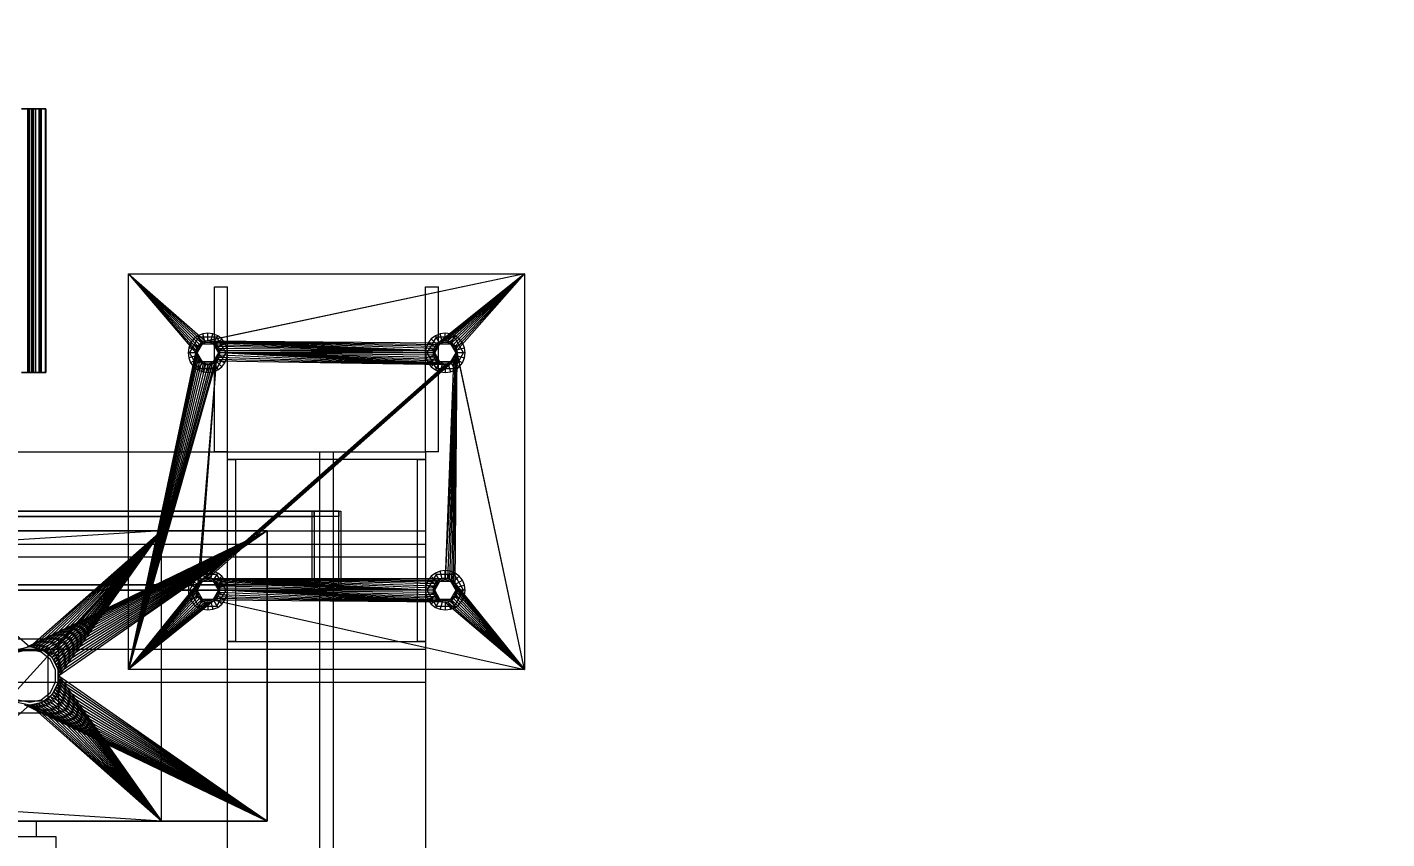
# Model space of a CAD drawing. Header units: millimetres. Extents: x -191664 to 191490, y -197311 to 10263.
# Drawn here: x 1973 to 3004, y -110034 to -109418 of the extents above; entities that cross this region are included whole.
import ezdxf

# ---------------------------------------------------------------- set-up
doc = ezdxf.new("R2010")
doc.units = ezdxf.units.MM
doc.layers.add('DET_briquetadora_superior', color=7, linetype='Continuous', lineweight=0)
doc.layers.add('R15_COTAS_TRANSPORTE_P', color=1, linetype='Continuous', lineweight=0)
doc.dimstyles.new('PLANTA_20', dxfattribs={"dimtxt": 50, "dimasz": 30, "dimexe": 30, "dimexo": 16, "dimgap": 20, "dimtad": 1, "dimtih": 1, "dimtoh": 1, "dimdec": 1, "dimzin": 0, "dimdsep": 46, "dimcen": 0.09, "dimadec": 0, "dimazin": 0, "dimtfac": 1, "dimtdec": 4, "dimtofl": 0, "dimtmove": 0, "dimatfit": 3, "dimfxl": 1, "dimtolj": 1, "dimtzin": 0, "dimarcsym": 0})

# ---------------------------------------------------------------- blocks, each defined once
blk = doc.blocks.new('*D133')
at = {"layer": 'Defpoints', "color": 0, "transparency": 16777216}
for p in [(439.7, -194148), (217.9, -194406.1), (-500, -194490), (-500, -194490), (500, -194490)]:
    blk.add_point(p, dxfattribs=at)
at = {"layer": 'R15_COTAS_TRANSPORTE_P', "color": 0, "lineweight": -2, "transparency": 16777216}
blk.add_arc((-500, -194490), 722.8, 2.3783, 17.6217, dxfattribs=at)
at = {"layer": 'R15_COTAS_TRANSPORTE_P', "color": 0, "transparency": 16777216}
for points in [[(184.1, -194272.8), (193.6, -194269.6), (179.2, -194242.8)], [(227.1, -194459.9), (217.2, -194460.1), (222.8, -194490)]]:
    blk.add_solid(points, dxfattribs=at)

msp = doc.modelspace()

# ---------------------------------------------------------------- linework, layer by layer
at = {"layer": 'DET_briquetadora_superior', "color": 9, "true_color": 0xb9c3c2}
for p, q in [((1973.33, -109480), (1968.68, -109480)), ((1968.86, -109480), (1973.91, -109480)), ((1974.95, -109480), (1970.51, -109480)), ((1976.31, -109480), (1972.21, -109480)), ((1972.32, -109480), (1977.12, -109480)), ((1972.39, -109480), (1977.33, -109480)), ((1973.33, -109480), (1973.33, -109680)), ((1977.97, -109480), (1973.33, -109480)), ((1973.91, -109480), (1973.91, -109680)), ((1973.91, -109480), (1976.31, -109480)), ((1974.95, -109480), (1974.95, -109680)), ((1979.35, -109480), (1974.95, -109480)), ((1976.31, -109480), (1976.31, -109680)), ((1977.12, -109480), (1977.12, -109680)), ((1977.12, -109480), (1981.92, -109480)), ((1977.33, -109480), (1977.33, -109680)), ((1977.33, -109480), (1982.28, -109480)), ((1977.97, -109480), (1977.97, -109680)), ((1982.6, -109480), (1977.97, -109480)), ((1979.35, -109480), (1979.35, -109680)), ((1983.73, -109480), (1979.35, -109480)), ((1981.92, -109480), (1981.92, -109680)), ((1981.92, -109480), (1986.73, -109480)), ((1982.28, -109480), (1982.28, -109680)), ((1982.28, -109480), (1983.73, -109480)), ((1982.6, -109480), (1982.6, -109680)), ((1987.22, -109480), (1982.6, -109480)), ((1983.73, -109480), (1983.73, -109680)), ((1986.73, -109480), (1986.73, -109680)), ((1986.73, -109480), (1987.22, -109480)), ((1987.22, -109480), (1987.22, -109680)), ((1973.33, -109680), (1968.68, -109680)), ((1968.86, -109680), (1973.91, -109680)), ((1974.95, -109680), (1970.51, -109680)), ((1976.31, -109680), (1972.21, -109680)), ((1972.32, -109680), (1977.12, -109680)), ((1972.39, -109680), (1977.33, -109680)), ((1977.97, -109680), (1973.33, -109680)), ((1973.91, -109680), (1976.31, -109680)), ((1979.35, -109680), (1974.95, -109680)), ((1977.12, -109680), (1981.92, -109680)), ((1977.33, -109680), (1982.28, -109680)), ((1982.6, -109680), (1977.97, -109680)), ((1983.73, -109680), (1979.35, -109680)), ((1981.92, -109680), (1986.73, -109680)), ((1982.28, -109680), (1983.73, -109680)), ((1987.22, -109680), (1982.6, -109680)), ((1986.73, -109680), (1987.22, -109680)), ((195, -109800), (2155, -109800)), ((2071, -109800), (568.33, -109800)), ((1675, -109800), (2155, -109800)), ((2071, -109800), (1795, -109800)), ((2075, -109800), (1875, -109800)), ((1875, -109800), (1975, -109888)), ((1875, -109800), (2095.83, -109800)), ((1875, -109800), (2155, -109800)), ((1875, -110020), (2075, -109800)), ((2075, -109800), (1886.02, -110008)), ((2075, -109800), (1886.02, -109812)), ((2155, -109800), (1972.84, -109888.11)), ((1975, -109888), (2075, -109800)), ((2155, -109800), (1975, -109888)), ((1977.16, -109888.11), (2075, -109800)), ((2155, -109800), (1977.16, -109888.11)), ((1979.29, -109888.42), (2075, -109800)), ((2155, -109800), (1979.29, -109888.42)), ((1981.39, -109888.95), (2075, -109800)), ((2155, -109800), (1981.39, -109888.95)), ((1983.42, -109889.67), (2075, -109800)), ((2155, -109800), (1983.42, -109889.67)), ((1985.37, -109890.6), (2075, -109800)), ((2155, -109800), (1985.37, -109890.6)), ((1987.22, -109891.71), (2075, -109800)), ((2155, -109800), (1987.22, -109891.71)), ((1988.96, -109892.99), (2075, -109800)), ((2155, -109800), (1988.96, -109892.99)), ((1990.56, -109894.44), (2075, -109800)), ((2155, -109800), (1990.56, -109894.44)), ((1992.01, -109896.04), (2075, -109800)), ((2155, -109800), (1992.01, -109896.04)), ((1993.29, -109897.78), (2075, -109800)), ((2155, -109800), (1993.29, -109897.78)), ((1994.4, -109899.63), (2075, -109800)), ((2155, -109800), (1994.4, -109899.63)), ((1995.33, -109901.58), (2075, -109800)), ((2155, -109800), (1995.33, -109901.58)), ((1996.05, -109903.61), (2075, -109800)), ((2155, -109800), (1996.05, -109903.61)), ((1996.58, -109905.71), (2075, -109800)), ((2155, -109800), (1996.58, -109905.71)), ((1996.89, -109907.84), (2075, -109800)), ((2155, -109800), (1996.89, -109907.84)), ((2075, -109800), (1997, -109910)), ((2155, -109800), (1997, -109910)), ((2095.83, -109800), (2071, -109800)), ((2075, -110020), (2075, -109800)), ((2075, -109800), (2138.09, -109800)), ((2075, -109800), (2144.61, -109800)), ((2075, -109800), (2145.59, -109800)), ((2155, -109800), (2075, -109800)), ((2138.09, -109800), (2095.83, -109800)), ((2144.61, -109800), (2138.09, -109800)), ((2145.59, -109800), (2144.61, -109800)), ((2155, -109800), (2145.59, -109800)), ((2155, -109813.45), (2155, -109800)), ((2155, -109800), (2155, -110020)), ((2155, -110020), (2155, -109813.45)), ((1997, -109882), (1953, -109882)), ((1997, -109938), (1997, -109882)), ((1989, -109891), (1961, -109891)), ((1975, -109888), (1965.45, -109890.18)), ((1975, -109890), (1966.32, -109891.98)), ((1975, -109888), (1972.84, -109888.11)), ((1984.55, -109890.18), (1975, -109888)), ((1977.16, -109888.11), (1975, -109888)), ((1983.68, -109891.98), (1975, -109890)), ((1979.29, -109888.42), (1977.16, -109888.11)), ((1981.39, -109888.95), (1979.29, -109888.42)), ((1983.42, -109889.67), (1981.39, -109888.95)), ((1985.37, -109890.6), (1983.42, -109889.67)), ((1990.64, -109897.53), (1983.68, -109891.98)), ((1992.2, -109896.28), (1984.55, -109890.18)), ((1987.22, -109891.71), (1985.37, -109890.6)), ((1988.96, -109892.99), (1987.22, -109891.71)), ((1990.56, -109894.44), (1988.96, -109892.99)), ((1989, -109929), (1989, -109891)), ((1992.01, -109896.04), (1990.56, -109894.44)), ((1994.5, -109905.55), (1990.64, -109897.53)), ((1993.29, -109897.78), (1992.01, -109896.04)), ((1996.45, -109905.1), (1992.2, -109896.28)), ((1994.4, -109899.63), (1993.29, -109897.78)), ((1995.33, -109901.58), (1994.4, -109899.63)), ((1996.05, -109903.61), (1995.33, -109901.58)), ((1996.58, -109905.71), (1996.05, -109903.61)), ((1996.45, -109914.9), (1996.45, -109905.1)), ((1990.64, -109922.47), (1994.5, -109914.45)), ((1992.2, -109923.72), (1996.45, -109914.9)), ((1994.5, -109914.45), (1994.5, -109905.55)), ((1996.58, -109914.29), (1996.05, -109916.39)), ((1996.89, -109907.84), (1996.58, -109905.71)), ((1996.58, -109914.29), (1996.89, -109912.16)), ((1996.58, -109914.29), (2075, -110020)), ((2155, -110020), (1996.58, -109914.29)), ((1997, -109910), (1996.89, -109907.84)), ((1997, -109910), (1996.89, -109912.16)), ((1996.89, -109912.16), (2075, -110020)), ((2155, -110020), (1996.89, -109912.16)), ((1997, -109910), (2075, -110020)), ((1997, -109910), (2155, -110020)), ((1983.68, -109928.02), (1990.64, -109922.47)), ((1984.55, -109929.82), (1992.2, -109923.72)), ((1988.96, -109927.01), (1990.56, -109925.56)), ((1992.01, -109923.96), (1990.56, -109925.56)), ((1990.56, -109925.56), (2075, -110020)), ((2155, -110020), (1990.56, -109925.56)), ((1992.01, -109923.96), (1993.29, -109922.22)), ((1992.01, -109923.96), (2075, -110020)), ((2155, -110020), (1992.01, -109923.96)), ((1993.29, -109922.22), (1994.4, -109920.37)), ((1993.29, -109922.22), (2075, -110020)), ((2155, -110020), (1993.29, -109922.22)), ((1995.33, -109918.42), (1994.4, -109920.37)), ((1994.4, -109920.37), (2075, -110020)), ((2155, -110020), (1994.4, -109920.37)), ((1995.33, -109918.42), (1996.05, -109916.39)), ((1995.33, -109918.42), (2075, -110020)), ((2155, -110020), (1995.33, -109918.42)), ((1996.05, -109916.39), (2075, -110020)), ((2155, -110020), (1996.05, -109916.39)), ((1975, -109932), (1875, -110020)), ((1961, -109929), (1989, -109929)), ((1965.45, -109929.82), (1975, -109932)), ((1966.32, -109928.02), (1975, -109930)), ((1970.71, -109931.58), (2155, -110020)), ((1972.84, -109931.89), (1975, -109932)), ((1972.84, -109931.89), (2155, -110020)), ((1975, -109930), (1983.68, -109928.02)), ((1975, -109932), (1984.55, -109929.82)), ((1975, -109932), (1977.16, -109931.89)), ((1975, -109932), (2075, -110020)), ((1975, -109932), (2155, -110020)), ((1977.16, -109931.89), (1979.29, -109931.58)), ((1977.16, -109931.89), (2075, -110020)), ((1977.16, -109931.89), (2155, -110020)), ((1979.29, -109931.58), (1981.39, -109931.05)), ((1979.29, -109931.58), (2075, -110020)), ((1979.29, -109931.58), (2155, -110020)), ((1981.39, -109931.05), (1983.42, -109930.33)), ((1981.39, -109931.05), (2075, -110020)), ((1981.39, -109931.05), (2155, -110020)), ((1983.42, -109930.33), (1985.37, -109929.4)), ((1983.42, -109930.33), (2075, -110020)), ((1983.42, -109930.33), (2155, -110020)), ((1987.22, -109928.29), (1985.37, -109929.4)), ((1985.37, -109929.4), (2075, -110020)), ((1985.37, -109929.4), (2155, -110020)), ((1988.96, -109927.01), (1987.22, -109928.29)), ((1987.22, -109928.29), (2075, -110020)), ((1987.22, -109928.29), (2155, -110020)), ((1988.96, -109927.01), (2075, -110020)), ((1988.96, -109927.01), (2155, -110020)), ((1953, -109938), (1997, -109938)), ((2075, -110020), (1886.02, -110008)), ((2155, -110020), (195, -110020)), ((2155, -110020), (1675, -110020)), ((1781.67, -110020), (2071, -110020)), ((1795, -110020), (2071, -110020)), ((1875, -110020), (2075, -110020)), ((1875, -110020), (2095.83, -110020)), ((2155, -110020), (1875, -110020)), ((1970.59, -110020), (1977.52, -110020)), ((1977.52, -110020), (1980, -110020)), ((1980, -110020), (1980, -110032)), ((2071, -110020), (2095.83, -110020)), ((2075, -110020), (2138.09, -110020)), ((2144.61, -110020), (2075, -110020)), ((2145.59, -110020), (2075, -110020)), ((2155, -110020), (2075, -110020)), ((2095.83, -110020), (2138.09, -110020)), ((2138.09, -110020), (2144.61, -110020)), ((2144.61, -110020), (2145.59, -110020)), ((2145.59, -110020), (2155, -110020)), ((1995, -110032), (1915, -110032)), ((1977.52, -110032), (1970.59, -110032)), ((1980, -110032), (1977.52, -110032)), ((1995, -110046), (1995, -110032))]:
    msp.add_line(p, q, dxfattribs=at)
at = {"layer": 'DET_briquetadora_superior', "color": 252, "true_color": 0x82929a}
for p, q in [((2050, -109905), (2050, -109605)), ((2050, -109605), (2101, -109665)), ((2050, -109605), (2101.17, -109663.24)), ((2050, -109605), (2101.69, -109661.56)), ((2050, -109605), (2102.52, -109660)), ((2050, -109605), (2103.64, -109658.64)), ((2050, -109605), (2105, -109657.52)), ((2050, -109605), (2106.56, -109656.69)), ((2050, -109605), (2108.24, -109656.17)), ((2050, -109605), (2350, -109605)), ((2350, -109605), (2108.24, -109656.17)), ((2350, -109605), (2110, -109656)), ((2350, -109605), (2285, -109657.52)), ((2350, -109605), (2286.56, -109656.69)), ((2350, -109605), (2288.24, -109656.17)), ((2350, -109605), (2290, -109656)), ((2350, -109605), (2291.76, -109656.17)), ((2350, -109605), (2293.44, -109656.69)), ((2350, -109605), (2295, -109657.52)), ((2350, -109605), (2296.36, -109658.64)), ((2350, -109605), (2297.48, -109660)), ((2350, -109605), (2298.31, -109661.56)), ((2350, -109605), (2298.83, -109663.24)), ((2350, -109605), (2350, -109905)), ((2105, -109657.52), (2103.64, -109658.64)), ((2106.56, -109656.69), (2105, -109657.52)), ((2108.24, -109656.17), (2106.56, -109656.69)), ((2110, -109656), (2108.24, -109656.17)), ((2111.76, -109656.17), (2110, -109656)), ((2110, -109656), (2281.17, -109663.24)), ((2110, -109656), (2281.69, -109661.56)), ((2110, -109656), (2282.52, -109660)), ((2110, -109656), (2283.64, -109658.64)), ((2110, -109656), (2285, -109657.52)), ((2113.44, -109656.69), (2111.76, -109656.17)), ((2111.76, -109656.17), (2281.17, -109663.24)), ((2115, -109657.52), (2113.44, -109656.69)), ((2113.44, -109656.69), (2281.17, -109663.24)), ((2116.36, -109658.64), (2115, -109657.52)), ((2115, -109657.52), (2281.17, -109663.24)), ((2285, -109657.52), (2283.64, -109658.64)), ((2286.56, -109656.69), (2285, -109657.52)), ((2288.24, -109656.17), (2286.56, -109656.69)), ((2290, -109656), (2288.24, -109656.17)), ((2291.76, -109656.17), (2290, -109656)), ((2293.44, -109656.69), (2291.76, -109656.17)), ((2295, -109657.52), (2293.44, -109656.69)), ((2296.36, -109658.64), (2295, -109657.52)), ((2050, -109905), (2101, -109665)), ((2101.17, -109666.76), (2050, -109905)), ((2101.17, -109663.24), (2101, -109665)), ((2101, -109665), (2101.17, -109666.76)), ((2101.69, -109661.56), (2101.17, -109663.24)), ((2101.17, -109666.76), (2101.69, -109668.44)), ((2102.52, -109660), (2101.69, -109661.56)), ((2103.64, -109658.64), (2102.52, -109660)), ((2117.48, -109660), (2116.36, -109658.64)), ((2116.36, -109658.64), (2281.17, -109663.24)), ((2118.31, -109661.56), (2117.48, -109660)), ((2117.48, -109660), (2281.17, -109663.24)), ((2118.83, -109663.24), (2118.31, -109661.56)), ((2118.31, -109661.56), (2281.17, -109663.24)), ((2118.31, -109668.44), (2118.83, -109666.76)), ((2119, -109665), (2118.83, -109663.24)), ((2118.83, -109663.24), (2281.17, -109663.24)), ((2118.83, -109666.76), (2119, -109665)), ((2290, -109674), (2118.83, -109666.76)), ((2119, -109665), (2281.17, -109663.24)), ((2281, -109665), (2119, -109665)), ((2281.17, -109666.76), (2119, -109665)), ((2281.69, -109668.44), (2119, -109665)), ((2282.52, -109670), (2119, -109665)), ((2283.64, -109671.36), (2119, -109665)), ((2285, -109672.48), (2119, -109665)), ((2286.56, -109673.31), (2119, -109665)), ((2288.24, -109673.83), (2119, -109665)), ((2290, -109674), (2119, -109665)), ((2281.17, -109663.24), (2281, -109665)), ((2281, -109665), (2281.17, -109666.76)), ((2281.69, -109661.56), (2281.17, -109663.24)), ((2281.17, -109666.76), (2281.69, -109668.44)), ((2282.52, -109660), (2281.69, -109661.56)), ((2283.64, -109658.64), (2282.52, -109660)), ((2299, -109665), (2290, -109836)), ((2298.83, -109666.76), (2290, -109836)), ((2299, -109665), (2291.76, -109836.17)), ((2293.44, -109836.69), (2299, -109665)), ((2295, -109837.52), (2299, -109665)), ((2297.48, -109660), (2296.36, -109658.64)), ((2296.36, -109838.64), (2299, -109665)), ((2298.31, -109661.56), (2297.48, -109660)), ((2297.48, -109840), (2299, -109665)), ((2298.83, -109663.24), (2298.31, -109661.56)), ((2298.31, -109668.44), (2298.83, -109666.76)), ((2350, -109905), (2298.83, -109663.24)), ((2299, -109665), (2298.83, -109663.24)), ((2298.83, -109666.76), (2299, -109665)), ((2350, -109905), (2299, -109665)), ((2101.69, -109668.44), (2050, -109905)), ((2102.52, -109670), (2050, -109905)), ((2103.64, -109671.36), (2050, -109905)), ((2116.36, -109671.36), (2050, -109905)), ((2105, -109672.48), (2050, -109905)), ((2115, -109672.48), (2050, -109905)), ((2106.56, -109673.31), (2050, -109905)), ((2113.44, -109673.31), (2050, -109905)), ((2108.24, -109673.83), (2050, -109905)), ((2111.76, -109673.83), (2050, -109905)), ((2110, -109674), (2050, -109905)), ((2101.69, -109668.44), (2102.52, -109670)), ((2102.52, -109670), (2103.64, -109671.36)), ((2116.36, -109671.36), (2102.52, -109840)), ((2103.64, -109671.36), (2105, -109672.48)), ((2116.36, -109671.36), (2103.64, -109838.64)), ((2296.36, -109671.36), (2103.64, -109838.64)), ((2295, -109672.48), (2103.64, -109838.64)), ((2293.44, -109673.31), (2103.64, -109838.64)), ((2291.76, -109673.83), (2103.64, -109838.64)), ((2290, -109674), (2103.64, -109838.64)), ((2296.36, -109671.36), (2105, -109837.52)), ((2105, -109672.48), (2106.56, -109673.31)), ((2296.36, -109671.36), (2106.56, -109836.69)), ((2106.56, -109673.31), (2108.24, -109673.83)), ((2296.36, -109671.36), (2108.24, -109836.17)), ((2108.24, -109673.83), (2110, -109674)), ((2296.36, -109671.36), (2110, -109836)), ((2110, -109674), (2111.76, -109673.83)), ((2111.76, -109673.83), (2113.44, -109673.31)), ((2113.44, -109673.31), (2115, -109672.48)), ((2115, -109672.48), (2116.36, -109671.36)), ((2116.36, -109671.36), (2117.48, -109670)), ((2290, -109674), (2116.36, -109671.36)), ((2117.48, -109670), (2118.31, -109668.44)), ((2290, -109674), (2117.48, -109670)), ((2290, -109674), (2118.31, -109668.44)), ((2281.69, -109668.44), (2282.52, -109670)), ((2282.52, -109670), (2283.64, -109671.36)), ((2283.64, -109671.36), (2285, -109672.48)), ((2285, -109672.48), (2286.56, -109673.31)), ((2286.56, -109673.31), (2288.24, -109673.83)), ((2288.24, -109673.83), (2290, -109674)), ((2298.31, -109668.44), (2290, -109836)), ((2297.48, -109670), (2290, -109836)), ((2296.36, -109671.36), (2290, -109836)), ((2290, -109674), (2291.76, -109673.83)), ((2291.76, -109673.83), (2293.44, -109673.31)), ((2293.44, -109673.31), (2295, -109672.48)), ((2295, -109672.48), (2296.36, -109671.36)), ((2296.36, -109671.36), (2297.48, -109670)), ((2297.48, -109670), (2298.31, -109668.44)), ((2050, -109905), (2102.52, -109840)), ((2050, -109905), (2101.69, -109841.56)), ((2050, -109905), (2101.17, -109843.24)), ((2101.17, -109843.24), (2101, -109845)), ((2101.69, -109841.56), (2101.17, -109843.24)), ((2102.52, -109840), (2101.69, -109841.56)), ((2103.64, -109838.64), (2102.52, -109840)), ((2105, -109837.52), (2103.64, -109838.64)), ((2106.56, -109836.69), (2105, -109837.52)), ((2108.24, -109836.17), (2106.56, -109836.69)), ((2110, -109836), (2108.24, -109836.17)), ((2111.76, -109836.17), (2110, -109836)), ((2110, -109836), (2281, -109845)), ((2110, -109836), (2281.17, -109843.24)), ((2110, -109836), (2281.69, -109841.56)), ((2110, -109836), (2282.52, -109840)), ((2110, -109836), (2283.64, -109838.64)), ((2110, -109836), (2285, -109837.52)), ((2110, -109836), (2286.56, -109836.69)), ((2110, -109836), (2288.24, -109836.17)), ((2110, -109836), (2290, -109836)), ((2113.44, -109836.69), (2111.76, -109836.17)), ((2111.76, -109836.17), (2281, -109845)), ((2115, -109837.52), (2113.44, -109836.69)), ((2113.44, -109836.69), (2281, -109845)), ((2116.36, -109838.64), (2115, -109837.52)), ((2115, -109837.52), (2281, -109845)), ((2117.48, -109840), (2116.36, -109838.64)), ((2116.36, -109838.64), (2281, -109845)), ((2118.31, -109841.56), (2117.48, -109840)), ((2117.48, -109840), (2281, -109845)), ((2118.83, -109843.24), (2118.31, -109841.56)), ((2118.31, -109841.56), (2281, -109845)), ((2119, -109845), (2118.83, -109843.24)), ((2118.83, -109843.24), (2281, -109845)), ((2281.17, -109843.24), (2281, -109845)), ((2281.69, -109841.56), (2281.17, -109843.24)), ((2282.52, -109840), (2281.69, -109841.56)), ((2283.64, -109838.64), (2282.52, -109840)), ((2285, -109837.52), (2283.64, -109838.64)), ((2286.56, -109836.69), (2285, -109837.52)), ((2288.24, -109836.17), (2286.56, -109836.69)), ((2290, -109836), (2288.24, -109836.17)), ((2291.76, -109836.17), (2290, -109836)), ((2293.44, -109836.69), (2291.76, -109836.17)), ((2295, -109837.52), (2293.44, -109836.69)), ((2296.36, -109838.64), (2295, -109837.52)), ((2297.48, -109840), (2296.36, -109838.64)), ((2298.31, -109841.56), (2297.48, -109840)), ((2297.48, -109840), (2350, -109905)), ((2298.83, -109843.24), (2298.31, -109841.56)), ((2298.31, -109841.56), (2350, -109905)), ((2299, -109845), (2298.83, -109843.24)), ((2298.83, -109843.24), (2350, -109905)), ((2101, -109845), (2050, -109905)), ((2101.17, -109846.76), (2050, -109905)), ((2101.69, -109848.44), (2050, -109905)), ((2102.52, -109850), (2050, -109905)), ((2103.64, -109851.36), (2050, -109905)), ((2105, -109852.48), (2050, -109905)), ((2115, -109852.48), (2050, -109905)), ((2106.56, -109853.31), (2050, -109905)), ((2113.44, -109853.31), (2050, -109905)), ((2101, -109845), (2101.17, -109846.76)), ((2101.17, -109846.76), (2101.69, -109848.44)), ((2101.69, -109848.44), (2102.52, -109850)), ((2102.52, -109850), (2103.64, -109851.36)), ((2103.64, -109851.36), (2105, -109852.48)), ((2105, -109852.48), (2106.56, -109853.31)), ((2106.56, -109853.31), (2108.24, -109853.83)), ((2111.76, -109853.83), (2113.44, -109853.31)), ((2113.44, -109853.31), (2115, -109852.48)), ((2115, -109852.48), (2116.36, -109851.36)), ((2115, -109852.48), (2350, -109905)), ((2290, -109854), (2115, -109852.48)), ((2116.36, -109851.36), (2117.48, -109850)), ((2290, -109854), (2116.36, -109851.36)), ((2117.48, -109850), (2118.31, -109848.44)), ((2290, -109854), (2117.48, -109850)), ((2118.31, -109848.44), (2118.83, -109846.76)), ((2290, -109854), (2118.31, -109848.44)), ((2118.83, -109846.76), (2119, -109845)), ((2290, -109854), (2118.83, -109846.76)), ((2281, -109845), (2119, -109845)), ((2281.17, -109846.76), (2119, -109845)), ((2281.69, -109848.44), (2119, -109845)), ((2282.52, -109850), (2119, -109845)), ((2283.64, -109851.36), (2119, -109845)), ((2285, -109852.48), (2119, -109845)), ((2286.56, -109853.31), (2119, -109845)), ((2288.24, -109853.83), (2119, -109845)), ((2290, -109854), (2119, -109845)), ((2281, -109845), (2281.17, -109846.76)), ((2281.17, -109846.76), (2281.69, -109848.44)), ((2281.69, -109848.44), (2282.52, -109850)), ((2282.52, -109850), (2283.64, -109851.36)), ((2283.64, -109851.36), (2285, -109852.48)), ((2285, -109852.48), (2286.56, -109853.31)), ((2286.56, -109853.31), (2288.24, -109853.83)), ((2291.76, -109853.83), (2293.44, -109853.31)), ((2293.44, -109853.31), (2295, -109852.48)), ((2293.44, -109853.31), (2350, -109905)), ((2295, -109852.48), (2296.36, -109851.36)), ((2295, -109852.48), (2350, -109905)), ((2296.36, -109851.36), (2297.48, -109850)), ((2296.36, -109851.36), (2350, -109905)), ((2297.48, -109850), (2298.31, -109848.44)), ((2297.48, -109850), (2350, -109905)), ((2298.31, -109848.44), (2298.83, -109846.76)), ((2298.31, -109848.44), (2350, -109905)), ((2298.83, -109846.76), (2299, -109845)), ((2298.83, -109846.76), (2350, -109905)), ((2299, -109845), (2350, -109905)), ((2108.24, -109853.83), (2050, -109905)), ((2111.76, -109853.83), (2050, -109905)), ((2110, -109854), (2050, -109905)), ((2108.24, -109853.83), (2110, -109854)), ((2110, -109854), (2111.76, -109853.83)), ((2288.24, -109853.83), (2290, -109854)), ((2290, -109854), (2291.76, -109853.83)), ((2290, -109854), (2350, -109905)), ((2291.76, -109853.83), (2350, -109905)), ((2350, -109905), (2050, -109905))]:
    msp.add_line(p, q, dxfattribs=at)
at = {"layer": 'DET_briquetadora_superior', "color": 8, "true_color": 0x71848d}
for p, q in [((2115, -109740), (2115, -109615)), ((2115, -109615), (2125, -109615)), ((2125, -109740), (2125, -109615)), ((2275, -109740), (2275, -109615)), ((2275, -109615), (2285, -109615)), ((2285, -109740), (2285, -109615)), ((2125, -109740), (2115, -109740)), ((2285, -109740), (2275, -109740))]:
    msp.add_line(p, q, dxfattribs=at)
at = {"layer": 'DET_briquetadora_superior', "color": 252, "true_color": 0x8ba19a}
for p, q in [((2097.01, -109657.5), (2095.51, -109661.12)), ((2103.08, -109653.01), (2096.15, -109665)), ((2099.39, -109654.39), (2097.01, -109657.5)), ((2102.21, -109660.5), (2097.01, -109657.5)), ((2102.5, -109652.01), (2099.39, -109654.39)), ((2103.64, -109658.64), (2099.39, -109654.39)), ((2106.12, -109650.51), (2102.5, -109652.01)), ((2105.5, -109657.21), (2102.5, -109652.01)), ((2116.92, -109653.01), (2103.08, -109653.01)), ((2106, -109658.07), (2103.08, -109653.01)), ((2103.64, -109658.64), (2105.5, -109657.21)), ((2105.5, -109657.21), (2107.67, -109656.31)), ((2110, -109650), (2106.12, -109650.51)), ((2107.67, -109656.31), (2106.12, -109650.51)), ((2107.67, -109656.31), (2110, -109656)), ((2113.88, -109650.51), (2110, -109650)), ((2110, -109656), (2110, -109650)), ((2110, -109656), (2112.33, -109656.31)), ((2112.33, -109656.31), (2113.88, -109650.51)), ((2112.33, -109656.31), (2114.5, -109657.21)), ((2117.5, -109652.01), (2113.88, -109650.51)), ((2114, -109658.07), (2116.92, -109653.01)), ((2114.5, -109657.21), (2117.5, -109652.01)), ((2114.5, -109657.21), (2116.36, -109658.64)), ((2116.36, -109658.64), (2120.61, -109654.39)), ((2123.85, -109665), (2116.92, -109653.01)), ((2120.61, -109654.39), (2117.5, -109652.01)), ((2117.79, -109660.5), (2122.99, -109657.5)), ((2122.99, -109657.5), (2120.61, -109654.39)), ((2124.49, -109661.12), (2122.99, -109657.5)), ((2277.01, -109657.5), (2275.51, -109661.12)), ((2283.08, -109653.01), (2276.15, -109665)), ((2279.39, -109654.39), (2277.01, -109657.5)), ((2282.21, -109660.5), (2277.01, -109657.5)), ((2282.5, -109652.01), (2279.39, -109654.39)), ((2283.64, -109658.64), (2279.39, -109654.39)), ((2286.12, -109650.51), (2282.5, -109652.01)), ((2285.5, -109657.21), (2282.5, -109652.01)), ((2296.92, -109653.01), (2283.08, -109653.01)), ((2286, -109658.07), (2283.08, -109653.01)), ((2283.64, -109658.64), (2285.5, -109657.21)), ((2285.5, -109657.21), (2287.67, -109656.31)), ((2290, -109650), (2286.12, -109650.51)), ((2287.67, -109656.31), (2286.12, -109650.51)), ((2287.67, -109656.31), (2290, -109656)), ((2293.88, -109650.51), (2290, -109650)), ((2290, -109656), (2290, -109650)), ((2290, -109656), (2292.33, -109656.31)), ((2292.33, -109656.31), (2293.88, -109650.51)), ((2292.33, -109656.31), (2294.5, -109657.21)), ((2297.5, -109652.01), (2293.88, -109650.51)), ((2294, -109658.07), (2296.92, -109653.01)), ((2294.5, -109657.21), (2297.5, -109652.01)), ((2294.5, -109657.21), (2296.36, -109658.64)), ((2296.36, -109658.64), (2300.61, -109654.39)), ((2303.85, -109665), (2296.92, -109653.01)), ((2300.61, -109654.39), (2297.5, -109652.01)), ((2297.79, -109660.5), (2302.99, -109657.5)), ((2302.99, -109657.5), (2300.61, -109654.39)), ((2304.49, -109661.12), (2302.99, -109657.5)), ((2095.51, -109661.12), (2095, -109665)), ((2101, -109665), (2095, -109665)), ((2095, -109665), (2095.51, -109668.88)), ((2101.31, -109662.67), (2095.51, -109661.12)), ((2101.31, -109667.33), (2095.51, -109668.88)), ((2102, -109665), (2096.15, -109665)), ((2096.15, -109665), (2103.08, -109676.99)), ((2101, -109665), (2101.31, -109662.67)), ((2101.31, -109667.33), (2101, -109665)), ((2101.31, -109662.67), (2102.21, -109660.5)), ((2102.21, -109669.5), (2101.31, -109667.33)), ((2102, -109665), (2106, -109658.07)), ((2106, -109671.93), (2102, -109665)), ((2102.21, -109660.5), (2103.64, -109658.64)), ((2106, -109658.07), (2114, -109658.07)), ((2114, -109658.07), (2118, -109665)), ((2118, -109665), (2114, -109671.93)), ((2116.36, -109658.64), (2117.79, -109660.5)), ((2116.92, -109676.99), (2123.85, -109665)), ((2117.79, -109660.5), (2118.69, -109662.67)), ((2118.69, -109667.33), (2117.79, -109669.5)), ((2123.85, -109665), (2118, -109665)), ((2118.69, -109662.67), (2124.49, -109661.12)), ((2118.69, -109662.67), (2119, -109665)), ((2119, -109665), (2118.69, -109667.33)), ((2118.69, -109667.33), (2124.49, -109668.88)), ((2125, -109665), (2119, -109665)), ((2125, -109665), (2124.49, -109661.12)), ((2124.49, -109668.88), (2125, -109665)), ((2275.51, -109661.12), (2275, -109665)), ((2281, -109665), (2275, -109665)), ((2275, -109665), (2275.51, -109668.88)), ((2281.31, -109662.67), (2275.51, -109661.12)), ((2281.31, -109667.33), (2275.51, -109668.88)), ((2282, -109665), (2276.15, -109665)), ((2276.15, -109665), (2283.08, -109676.99)), ((2281, -109665), (2281.31, -109662.67)), ((2281.31, -109667.33), (2281, -109665)), ((2281.31, -109662.67), (2282.21, -109660.5)), ((2282.21, -109669.5), (2281.31, -109667.33)), ((2282, -109665), (2286, -109658.07)), ((2286, -109671.93), (2282, -109665)), ((2282.21, -109660.5), (2283.64, -109658.64)), ((2286, -109658.07), (2294, -109658.07)), ((2294, -109658.07), (2298, -109665)), ((2298, -109665), (2294, -109671.93)), ((2296.36, -109658.64), (2297.79, -109660.5)), ((2296.92, -109676.99), (2303.85, -109665)), ((2297.79, -109660.5), (2298.69, -109662.67)), ((2298.69, -109667.33), (2297.79, -109669.5)), ((2303.85, -109665), (2298, -109665)), ((2298.69, -109662.67), (2304.49, -109661.12)), ((2298.69, -109662.67), (2299, -109665)), ((2299, -109665), (2298.69, -109667.33)), ((2298.69, -109667.33), (2304.49, -109668.88)), ((2305, -109665), (2299, -109665)), ((2305, -109665), (2304.49, -109661.12)), ((2304.49, -109668.88), (2305, -109665)), ((2095.51, -109668.88), (2097.01, -109672.5)), ((2102.21, -109669.5), (2097.01, -109672.5)), ((2097.01, -109672.5), (2099.39, -109675.61)), ((2103.64, -109671.36), (2099.39, -109675.61)), ((2099.39, -109675.61), (2102.5, -109677.99)), ((2103.64, -109671.36), (2102.21, -109669.5)), ((2105.5, -109672.79), (2102.5, -109677.99)), ((2102.5, -109677.99), (2106.12, -109679.49)), ((2106, -109671.93), (2103.08, -109676.99)), ((2103.08, -109676.99), (2116.92, -109676.99)), ((2105.5, -109672.79), (2103.64, -109671.36)), ((2107.67, -109673.69), (2105.5, -109672.79)), ((2114, -109671.93), (2106, -109671.93)), ((2107.67, -109673.69), (2106.12, -109679.49)), ((2110, -109674), (2107.67, -109673.69)), ((2112.33, -109673.69), (2110, -109674)), ((2110, -109674), (2110, -109680)), ((2114.5, -109672.79), (2112.33, -109673.69)), ((2112.33, -109673.69), (2113.88, -109679.49)), ((2113.88, -109679.49), (2117.5, -109677.99)), ((2114, -109671.93), (2116.92, -109676.99)), ((2116.36, -109671.36), (2114.5, -109672.79)), ((2114.5, -109672.79), (2117.5, -109677.99)), ((2117.79, -109669.5), (2116.36, -109671.36)), ((2116.36, -109671.36), (2120.61, -109675.61)), ((2117.5, -109677.99), (2120.61, -109675.61)), ((2117.79, -109669.5), (2122.99, -109672.5)), ((2120.61, -109675.61), (2122.99, -109672.5)), ((2122.99, -109672.5), (2124.49, -109668.88)), ((2275.51, -109668.88), (2277.01, -109672.5)), ((2282.21, -109669.5), (2277.01, -109672.5)), ((2277.01, -109672.5), (2279.39, -109675.61)), ((2283.64, -109671.36), (2279.39, -109675.61)), ((2279.39, -109675.61), (2282.5, -109677.99)), ((2283.64, -109671.36), (2282.21, -109669.5)), ((2285.5, -109672.79), (2282.5, -109677.99)), ((2282.5, -109677.99), (2286.12, -109679.49)), ((2286, -109671.93), (2283.08, -109676.99)), ((2283.08, -109676.99), (2296.92, -109676.99)), ((2285.5, -109672.79), (2283.64, -109671.36)), ((2287.67, -109673.69), (2285.5, -109672.79)), ((2294, -109671.93), (2286, -109671.93)), ((2287.67, -109673.69), (2286.12, -109679.49)), ((2290, -109674), (2287.67, -109673.69)), ((2292.33, -109673.69), (2290, -109674)), ((2290, -109674), (2290, -109680)), ((2294.5, -109672.79), (2292.33, -109673.69)), ((2292.33, -109673.69), (2293.88, -109679.49)), ((2293.88, -109679.49), (2297.5, -109677.99)), ((2294, -109671.93), (2296.92, -109676.99)), ((2296.36, -109671.36), (2294.5, -109672.79)), ((2294.5, -109672.79), (2297.5, -109677.99)), ((2297.79, -109669.5), (2296.36, -109671.36)), ((2296.36, -109671.36), (2300.61, -109675.61)), ((2297.5, -109677.99), (2300.61, -109675.61)), ((2297.79, -109669.5), (2302.99, -109672.5)), ((2300.61, -109675.61), (2302.99, -109672.5)), ((2302.99, -109672.5), (2304.49, -109668.88)), ((2106.12, -109679.49), (2110, -109680)), ((2110, -109680), (2113.88, -109679.49)), ((2286.12, -109679.49), (2290, -109680)), ((2290, -109680), (2293.88, -109679.49)), ((2103.08, -109833.01), (2096.15, -109845)), ((2102.5, -109832.01), (2099.39, -109834.39)), ((2106.12, -109830.51), (2102.5, -109832.01)), ((2105.5, -109837.21), (2102.5, -109832.01)), ((2116.92, -109833.01), (2103.08, -109833.01)), ((2106, -109838.07), (2103.08, -109833.01)), ((2110, -109830), (2106.12, -109830.51)), ((2107.67, -109836.31), (2106.12, -109830.51)), ((2113.88, -109830.51), (2110, -109830)), ((2110, -109836), (2110, -109830)), ((2112.33, -109836.31), (2113.88, -109830.51)), ((2117.5, -109832.01), (2113.88, -109830.51)), ((2114, -109838.07), (2116.92, -109833.01)), ((2114.5, -109837.21), (2117.5, -109832.01)), ((2123.85, -109845), (2116.92, -109833.01)), ((2120.61, -109834.39), (2117.5, -109832.01)), ((2283.08, -109833.01), (2276.15, -109845)), ((2282.5, -109832.01), (2279.39, -109834.39)), ((2286.12, -109830.51), (2282.5, -109832.01)), ((2285.5, -109837.21), (2282.5, -109832.01)), ((2296.92, -109833.01), (2283.08, -109833.01)), ((2286, -109838.07), (2283.08, -109833.01)), ((2290, -109830), (2286.12, -109830.51)), ((2287.67, -109836.31), (2286.12, -109830.51)), ((2293.88, -109830.51), (2290, -109830)), ((2290, -109836), (2290, -109830)), ((2292.33, -109836.31), (2293.88, -109830.51)), ((2297.5, -109832.01), (2293.88, -109830.51)), ((2294, -109838.07), (2296.92, -109833.01)), ((2294.5, -109837.21), (2297.5, -109832.01)), ((2303.85, -109845), (2296.92, -109833.01)), ((2300.61, -109834.39), (2297.5, -109832.01)), ((2095.51, -109841.12), (2095, -109845)), ((2097.01, -109837.5), (2095.51, -109841.12)), ((2101.31, -109842.67), (2095.51, -109841.12)), ((2099.39, -109834.39), (2097.01, -109837.5)), ((2102.21, -109840.5), (2097.01, -109837.5)), ((2103.64, -109838.64), (2099.39, -109834.39)), ((2101, -109845), (2101.31, -109842.67)), ((2101.31, -109842.67), (2102.21, -109840.5)), ((2102, -109845), (2106, -109838.07)), ((2102.21, -109840.5), (2103.64, -109838.64)), ((2103.64, -109838.64), (2105.5, -109837.21)), ((2105.5, -109837.21), (2107.67, -109836.31)), ((2106, -109838.07), (2114, -109838.07)), ((2107.67, -109836.31), (2110, -109836)), ((2110, -109836), (2112.33, -109836.31)), ((2112.33, -109836.31), (2114.5, -109837.21)), ((2114, -109838.07), (2118, -109845)), ((2114.5, -109837.21), (2116.36, -109838.64)), ((2116.36, -109838.64), (2120.61, -109834.39)), ((2116.36, -109838.64), (2117.79, -109840.5)), ((2117.79, -109840.5), (2122.99, -109837.5)), ((2117.79, -109840.5), (2118.69, -109842.67)), ((2118.69, -109842.67), (2124.49, -109841.12)), ((2118.69, -109842.67), (2119, -109845)), ((2122.99, -109837.5), (2120.61, -109834.39)), ((2124.49, -109841.12), (2122.99, -109837.5)), ((2125, -109845), (2124.49, -109841.12)), ((2275.51, -109841.12), (2275, -109845)), ((2277.01, -109837.5), (2275.51, -109841.12)), ((2281.31, -109842.67), (2275.51, -109841.12)), ((2279.39, -109834.39), (2277.01, -109837.5)), ((2282.21, -109840.5), (2277.01, -109837.5)), ((2283.64, -109838.64), (2279.39, -109834.39)), ((2281, -109845), (2281.31, -109842.67)), ((2281.31, -109842.67), (2282.21, -109840.5)), ((2282, -109845), (2286, -109838.07)), ((2282.21, -109840.5), (2283.64, -109838.64)), ((2283.64, -109838.64), (2285.5, -109837.21)), ((2285.5, -109837.21), (2287.67, -109836.31)), ((2286, -109838.07), (2294, -109838.07)), ((2287.67, -109836.31), (2290, -109836)), ((2290, -109836), (2292.33, -109836.31)), ((2292.33, -109836.31), (2294.5, -109837.21)), ((2294, -109838.07), (2298, -109845)), ((2294.5, -109837.21), (2296.36, -109838.64)), ((2296.36, -109838.64), (2300.61, -109834.39)), ((2296.36, -109838.64), (2297.79, -109840.5)), ((2297.79, -109840.5), (2302.99, -109837.5)), ((2297.79, -109840.5), (2298.69, -109842.67)), ((2298.69, -109842.67), (2304.49, -109841.12)), ((2298.69, -109842.67), (2299, -109845)), ((2302.99, -109837.5), (2300.61, -109834.39)), ((2304.49, -109841.12), (2302.99, -109837.5)), ((2305, -109845), (2304.49, -109841.12)), ((2101, -109845), (2095, -109845)), ((2095, -109845), (2095.51, -109848.88)), ((2101.31, -109847.33), (2095.51, -109848.88)), ((2095.51, -109848.88), (2097.01, -109852.5)), ((2102, -109845), (2096.15, -109845)), ((2096.15, -109845), (2103.08, -109856.99)), ((2102.21, -109849.5), (2097.01, -109852.5)), ((2097.01, -109852.5), (2099.39, -109855.61)), ((2103.64, -109851.36), (2099.39, -109855.61)), ((2101.31, -109847.33), (2101, -109845)), ((2102.21, -109849.5), (2101.31, -109847.33)), ((2106, -109851.93), (2102, -109845)), ((2103.64, -109851.36), (2102.21, -109849.5)), ((2105.5, -109852.79), (2102.5, -109857.99)), ((2106, -109851.93), (2103.08, -109856.99)), ((2105.5, -109852.79), (2103.64, -109851.36)), ((2107.67, -109853.69), (2105.5, -109852.79)), ((2114, -109851.93), (2106, -109851.93)), ((2107.67, -109853.69), (2106.12, -109859.49)), ((2110, -109854), (2107.67, -109853.69)), ((2112.33, -109853.69), (2110, -109854)), ((2114.5, -109852.79), (2112.33, -109853.69)), ((2112.33, -109853.69), (2113.88, -109859.49)), ((2118, -109845), (2114, -109851.93)), ((2114, -109851.93), (2116.92, -109856.99)), ((2116.36, -109851.36), (2114.5, -109852.79)), ((2114.5, -109852.79), (2117.5, -109857.99)), ((2117.79, -109849.5), (2116.36, -109851.36)), ((2116.36, -109851.36), (2120.61, -109855.61)), ((2116.92, -109856.99), (2123.85, -109845)), ((2118.69, -109847.33), (2117.79, -109849.5)), ((2117.79, -109849.5), (2122.99, -109852.5)), ((2123.85, -109845), (2118, -109845)), ((2119, -109845), (2118.69, -109847.33)), ((2118.69, -109847.33), (2124.49, -109848.88)), ((2125, -109845), (2119, -109845)), ((2120.61, -109855.61), (2122.99, -109852.5)), ((2122.99, -109852.5), (2124.49, -109848.88)), ((2124.49, -109848.88), (2125, -109845)), ((2281, -109845), (2275, -109845)), ((2275, -109845), (2275.51, -109848.88)), ((2281.31, -109847.33), (2275.51, -109848.88)), ((2275.51, -109848.88), (2277.01, -109852.5)), ((2282, -109845), (2276.15, -109845)), ((2276.15, -109845), (2283.08, -109856.99)), ((2282.21, -109849.5), (2277.01, -109852.5)), ((2277.01, -109852.5), (2279.39, -109855.61)), ((2283.64, -109851.36), (2279.39, -109855.61)), ((2281.31, -109847.33), (2281, -109845)), ((2282.21, -109849.5), (2281.31, -109847.33)), ((2286, -109851.93), (2282, -109845)), ((2283.64, -109851.36), (2282.21, -109849.5)), ((2285.5, -109852.79), (2282.5, -109857.99)), ((2286, -109851.93), (2283.08, -109856.99)), ((2285.5, -109852.79), (2283.64, -109851.36)), ((2287.67, -109853.69), (2285.5, -109852.79)), ((2294, -109851.93), (2286, -109851.93)), ((2287.67, -109853.69), (2286.12, -109859.49)), ((2290, -109854), (2287.67, -109853.69)), ((2292.33, -109853.69), (2290, -109854)), ((2294.5, -109852.79), (2292.33, -109853.69)), ((2292.33, -109853.69), (2293.88, -109859.49)), ((2298, -109845), (2294, -109851.93)), ((2294, -109851.93), (2296.92, -109856.99)), ((2296.36, -109851.36), (2294.5, -109852.79)), ((2294.5, -109852.79), (2297.5, -109857.99)), ((2297.79, -109849.5), (2296.36, -109851.36)), ((2296.36, -109851.36), (2300.61, -109855.61)), ((2296.92, -109856.99), (2303.85, -109845)), ((2298.69, -109847.33), (2297.79, -109849.5)), ((2297.79, -109849.5), (2302.99, -109852.5)), ((2303.85, -109845), (2298, -109845)), ((2299, -109845), (2298.69, -109847.33)), ((2298.69, -109847.33), (2304.49, -109848.88)), ((2305, -109845), (2299, -109845)), ((2300.61, -109855.61), (2302.99, -109852.5)), ((2302.99, -109852.5), (2304.49, -109848.88)), ((2304.49, -109848.88), (2305, -109845)), ((2099.39, -109855.61), (2102.5, -109857.99)), ((2102.5, -109857.99), (2106.12, -109859.49)), ((2103.08, -109856.99), (2116.92, -109856.99)), ((2106.12, -109859.49), (2110, -109860)), ((2110, -109854), (2110, -109860)), ((2110, -109860), (2113.88, -109859.49)), ((2113.88, -109859.49), (2117.5, -109857.99)), ((2117.5, -109857.99), (2120.61, -109855.61)), ((2279.39, -109855.61), (2282.5, -109857.99)), ((2282.5, -109857.99), (2286.12, -109859.49)), ((2283.08, -109856.99), (2296.92, -109856.99)), ((2286.12, -109859.49), (2290, -109860)), ((2290, -109854), (2290, -109860)), ((2290, -109860), (2293.88, -109859.49)), ((2293.88, -109859.49), (2297.5, -109857.99)), ((2297.5, -109857.99), (2300.61, -109855.61))]:
    msp.add_line(p, q, dxfattribs=at)
at = {"layer": 'DET_briquetadora_superior', "color": 9, "true_color": 0xaeb9be}
for p, q in [((2106, -109658.07), (2107.93, -109657.27)), ((2107.93, -109657.27), (2110, -109657)), ((2110, -109657), (2112.07, -109657.27)), ((2112.07, -109657.27), (2114, -109658.07)), ((2286, -109658.07), (2287.93, -109657.27)), ((2287.93, -109657.27), (2290, -109657)), ((2290, -109657), (2292.07, -109657.27)), ((2292.07, -109657.27), (2294, -109658.07)), ((2102, -109665), (2102.27, -109662.93)), ((2102.27, -109667.07), (2102, -109665)), ((2102.27, -109662.93), (2103.07, -109661)), ((2103.07, -109669), (2102.27, -109667.07)), ((2103.07, -109661), (2104.34, -109659.34)), ((2104.34, -109659.34), (2106, -109658.07)), ((2114, -109658.07), (2115.66, -109659.34)), ((2115.66, -109659.34), (2116.93, -109661)), ((2116.93, -109661), (2117.73, -109662.93)), ((2117.73, -109667.07), (2116.93, -109669)), ((2117.73, -109662.93), (2118, -109665)), ((2118, -109665), (2117.73, -109667.07)), ((2282, -109665), (2282.27, -109662.93)), ((2282.27, -109667.07), (2282, -109665)), ((2282.27, -109662.93), (2283.07, -109661)), ((2283.07, -109669), (2282.27, -109667.07)), ((2283.07, -109661), (2284.34, -109659.34)), ((2284.34, -109659.34), (2286, -109658.07)), ((2294, -109658.07), (2295.66, -109659.34)), ((2295.66, -109659.34), (2296.93, -109661)), ((2296.93, -109661), (2297.73, -109662.93)), ((2297.73, -109667.07), (2296.93, -109669)), ((2297.73, -109662.93), (2298, -109665)), ((2298, -109665), (2297.73, -109667.07)), ((2104.34, -109670.66), (2103.07, -109669)), ((2106, -109671.93), (2104.34, -109670.66)), ((2107.93, -109672.73), (2106, -109671.93)), ((2110, -109673), (2107.93, -109672.73)), ((2112.07, -109672.73), (2110, -109673)), ((2114, -109671.93), (2112.07, -109672.73)), ((2115.66, -109670.66), (2114, -109671.93)), ((2116.93, -109669), (2115.66, -109670.66)), ((2284.34, -109670.66), (2283.07, -109669)), ((2286, -109671.93), (2284.34, -109670.66)), ((2287.93, -109672.73), (2286, -109671.93)), ((2290, -109673), (2287.93, -109672.73)), ((2292.07, -109672.73), (2290, -109673)), ((2294, -109671.93), (2292.07, -109672.73)), ((2295.66, -109670.66), (2294, -109671.93)), ((2296.93, -109669), (2295.66, -109670.66)), ((2102, -109845), (2102.27, -109842.93)), ((2102.27, -109842.93), (2103.07, -109841)), ((2103.07, -109841), (2104.34, -109839.34)), ((2104.34, -109839.34), (2106, -109838.07)), ((2106, -109838.07), (2107.93, -109837.27)), ((2107.93, -109837.27), (2110, -109837)), ((2110, -109837), (2112.07, -109837.27)), ((2112.07, -109837.27), (2114, -109838.07)), ((2114, -109838.07), (2115.66, -109839.34)), ((2115.66, -109839.34), (2116.93, -109841)), ((2116.93, -109841), (2117.73, -109842.93)), ((2117.73, -109842.93), (2118, -109845)), ((2282, -109845), (2282.27, -109842.93)), ((2282.27, -109842.93), (2283.07, -109841)), ((2283.07, -109841), (2284.34, -109839.34)), ((2284.34, -109839.34), (2286, -109838.07)), ((2286, -109838.07), (2287.93, -109837.27)), ((2287.93, -109837.27), (2290, -109837)), ((2290, -109837), (2292.07, -109837.27)), ((2292.07, -109837.27), (2294, -109838.07)), ((2294, -109838.07), (2295.66, -109839.34)), ((2295.66, -109839.34), (2296.93, -109841)), ((2296.93, -109841), (2297.73, -109842.93)), ((2297.73, -109842.93), (2298, -109845)), ((2102.27, -109847.07), (2102, -109845)), ((2103.07, -109849), (2102.27, -109847.07)), ((2104.34, -109850.66), (2103.07, -109849)), ((2106, -109851.93), (2104.34, -109850.66)), ((2107.93, -109852.73), (2106, -109851.93)), ((2110, -109853), (2107.93, -109852.73)), ((2112.07, -109852.73), (2110, -109853)), ((2114, -109851.93), (2112.07, -109852.73)), ((2115.66, -109850.66), (2114, -109851.93)), ((2116.93, -109849), (2115.66, -109850.66)), ((2117.73, -109847.07), (2116.93, -109849)), ((2118, -109845), (2117.73, -109847.07)), ((2282.27, -109847.07), (2282, -109845)), ((2283.07, -109849), (2282.27, -109847.07)), ((2284.34, -109850.66), (2283.07, -109849)), ((2286, -109851.93), (2284.34, -109850.66)), ((2287.93, -109852.73), (2286, -109851.93)), ((2290, -109853), (2287.93, -109852.73)), ((2292.07, -109852.73), (2290, -109853)), ((2294, -109851.93), (2292.07, -109852.73)), ((2295.66, -109850.66), (2294, -109851.93)), ((2296.93, -109849), (2295.66, -109850.66)), ((2297.73, -109847.07), (2296.93, -109849)), ((2298, -109845), (2297.73, -109847.07))]:
    msp.add_line(p, q, dxfattribs=at)
at = {"layer": 'DET_briquetadora_superior', "color": 251, "true_color": 0x53616b}
for p, q in [((75, -109740), (2275, -109740)), ((2125, -111560), (2125, -109740)), ((2195, -111560), (2195, -109740)), ((2195, -109740), (2205, -109740)), ((2205, -109740), (2205, -111560)), ((2275, -109740), (2275, -109890)), ((2275, -109740), (2275, -111560)), ((75, -109800), (2275, -109800)), ((2125, -109915), (2125, -109800)), ((2125, -109800), (2275, -109800)), ((2275, -109800), (2275, -109915)), ((75, -109810), (2275, -109810)), ((2275, -109810), (2275, -109820)), ((2275, -109820), (75, -109820)), ((2275, -109890), (75, -109890)), ((2275, -109915), (75, -109915)), ((2275, -109915), (2125, -109915))]:
    msp.add_line(p, q, dxfattribs=at)
at = {"layer": 'DET_briquetadora_superior', "color": 8, "true_color": 0x657a85}
for p, q in [((2125, -109746), (2125, -109740)), ((2125, -109740), (2275, -109740)), ((2275, -109740), (2275, -109746)), ((2275, -109746), (2125, -109746)), ((2125, -109884), (2125, -109746)), ((2125, -109746), (2131, -109746)), ((2131, -109746), (2131, -109884)), ((2269, -109884), (2269, -109746)), ((2269, -109746), (2275, -109746)), ((2275, -109746), (2275, -109884)), ((2125, -109890), (2125, -109884)), ((2125, -109884), (2275, -109884)), ((2131, -109884), (2125, -109884)), ((2275, -109884), (2269, -109884)), ((2275, -109884), (2275, -109890)), ((2275, -109890), (2125, -109890))]:
    msp.add_line(p, q, dxfattribs=at)
at = {"layer": 'DET_briquetadora_superior', "color": 8, "true_color": 0x667b86}
for p, q in [((2189.09, -109785), (139.09, -109785)), ((140.55, -109785), (2190.55, -109785)), ((140.55, -109789), (2190.55, -109789)), ((2209.45, -109785), (159.45, -109785)), ((2209.45, -109789), (159.45, -109789)), ((160.91, -109785), (2210.91, -109785)), ((2189.09, -109845), (2189.09, -109785)), ((2189.09, -109785), (2190.55, -109785)), ((2190.55, -109785), (2190.55, -109845)), ((2190.55, -109789), (2190.55, -109785)), ((2190.55, -109785), (2209.45, -109785)), ((2209.45, -109789), (2190.55, -109789)), ((2209.45, -109845), (2209.45, -109785)), ((2209.45, -109785), (2210.91, -109785)), ((2209.45, -109785), (2209.45, -109789)), ((2210.91, -109785), (2210.91, -109845)), ((2190.55, -109841), (140.55, -109841)), ((159.45, -109841), (2209.45, -109841)), ((2190.55, -109845), (2190.55, -109841)), ((2190.55, -109841), (2209.45, -109841)), ((2209.45, -109841), (2209.45, -109845)), ((139.09, -109845), (2189.09, -109845)), ((2190.55, -109845), (140.55, -109845)), ((159.45, -109845), (2209.45, -109845)), ((2210.91, -109845), (160.91, -109845)), ((2190.55, -109845), (2189.09, -109845)), ((2209.45, -109845), (2190.55, -109845)), ((2210.91, -109845), (2209.45, -109845))]:
    msp.add_line(p, q, dxfattribs=at)

# ---------------------------------------------------------------- dimensions: what is measured, and where the dimension line sits
at = {"layer": 'R15_COTAS_TRANSPORTE_P'}
dim = msp.add_angular_dim_2l(base=(217.89, -194406.09), line1=((-500, -194490), (500, -194490)), line2=((-500, -194490), (439.69, -194147.98)), dimstyle='PLANTA_20', dxfattribs=at)
dim.commit()
dim.dimension.update_dxf_attribs({"geometry": '*D133', "text_midpoint": (191490.46, -33543.69)})

doc.saveas('drawing.dxf')
